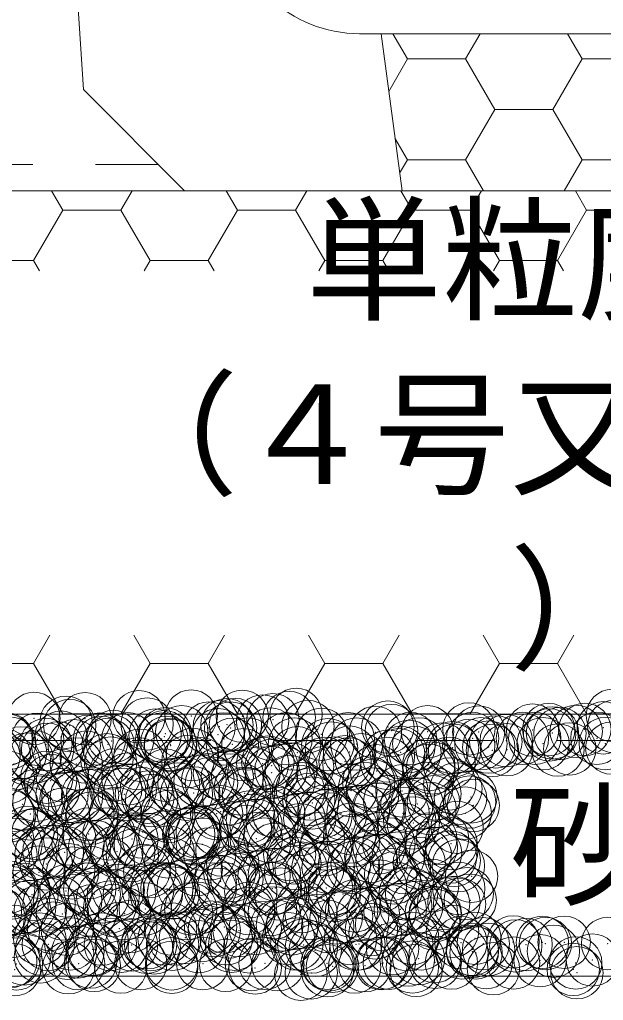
# Model space of a CAD drawing. Units: millimetres at full size; details may follow other scales. Extents: x 47228 to 87734, y -20408 to -2620.
# Drawn here: x 56690.6 to 56913.5, y -7365.7 to -6991 of the extents above; entities that cross this region are included whole.
import ezdxf
from ezdxf.enums import TextEntityAlignment as Align

# ---------------------------------------------------------------- set-up
doc = ezdxf.new("R2010")
doc.units = ezdxf.units.MM
doc.header["$LTSCALE"] = 40
doc.header["$PDMODE"] = 32
doc.header["$PDSIZE"] = 20
doc.linetypes.add('USER1', pattern=[1.35, 0.75, -0.6])
for name, color, linetype, lineweight in [('0_2', 7, 'Continuous', 5), ('本体', 2, 'Continuous', 13), ('ﾊｯﾁﾝｸﾞ', 7, 'Continuous', 5)]:
    doc.layers.add(name, color=color, linetype=linetype, lineweight=lineweight)
doc.styles.add('ＭＳ ゴシック', font='')
doc.styles.get('ＭＳ ゴシック').set_extended_font_data('MS Gothic')

msp = doc.modelspace()

# ---------------------------------------------------------------- linework, layer by layer
at = {"layer": '本体'}
for p, q in [((56700.61, -6793.4), (56714.98, -7017.77)), ((56820.39, -6996.4), (56986.83, -6996.4)), ((56828.61, -6996.4), (56836.61, -7056.4)), ((56753.61, -7056.4), (56714.98, -7017.77)), ((56753.61, -7056.4), (57053.61, -7056.4))]:
    msp.add_line(p, q, dxfattribs=at)
msp.add_arc((56820.39, -6946.4), 50, 183.8141, 270, dxfattribs=at)
at = {"layer": 'ﾊｯﾁﾝｸﾞ'}
for p, q in [((56838.68, -7006.06), (56833.1, -6996.4)), ((56860.91, -7006.06), (56866.48, -6996.4)), ((56905.36, -7006.06), (56899.78, -6996.4)), ((56831.54, -7018.42), (56838.68, -7006.06)), ((56838.68, -7006.06), (56860.91, -7006.06)), ((56872.02, -7025.31), (56860.91, -7006.06)), ((56894.24, -7025.31), (56905.36, -7006.06)), ((56905.36, -7006.06), (56927.58, -7006.06)), ((56860.91, -7044.55), (56872.02, -7025.31)), ((56872.02, -7025.31), (56894.24, -7025.31)), ((56905.36, -7044.55), (56894.24, -7025.31)), ((56838.68, -7044.55), (56833.93, -7036.33)), ((56835.71, -7049.69), (56838.68, -7044.55)), ((56838.68, -7044.55), (56860.91, -7044.55)), ((56867.75, -7056.4), (56860.91, -7044.55)), ((56898.52, -7056.4), (56905.36, -7044.55)), ((56905.36, -7044.55), (56927.58, -7044.55)), ((56707.09, -7063.8), (56702.81, -7056.4)), ((56729.31, -7063.8), (56733.59, -7056.4)), ((56773.76, -7063.8), (56769.49, -7056.4)), ((56795.99, -7063.8), (56800.26, -7056.4)), ((56840.44, -7063.8), (56836.16, -7056.4)), ((56862.66, -7063.8), (56866.94, -7056.4)), ((56907.11, -7063.8), (56902.84, -7056.4)), ((56695.97, -7083.05), (56707.09, -7063.8)), ((56707.09, -7063.8), (56729.31, -7063.8)), ((56740.42, -7083.05), (56729.31, -7063.8)), ((56762.65, -7083.05), (56773.76, -7063.8)), ((56773.76, -7063.8), (56795.99, -7063.8)), ((56807.1, -7083.05), (56795.99, -7063.8)), ((56829.32, -7083.05), (56840.44, -7063.8)), ((56840.44, -7063.8), (56862.66, -7063.8)), ((56873.77, -7083.05), (56862.66, -7063.8)), ((56896, -7083.05), (56907.11, -7063.8)), ((56907.11, -7063.8), (56929.34, -7063.8)), ((56673.75, -7083.05), (56695.97, -7083.05)), ((56698.24, -7086.97), (56695.97, -7083.05)), ((56738.16, -7086.97), (56740.42, -7083.05)), ((56740.43, -7083.05), (56762.65, -7083.05)), ((56764.92, -7086.97), (56762.65, -7083.05)), ((56804.83, -7086.97), (56807.1, -7083.05)), ((56807.1, -7083.05), (56829.32, -7083.05)), ((56831.59, -7086.97), (56829.32, -7083.05)), ((56871.51, -7086.97), (56873.77, -7083.05)), ((56873.78, -7083.05), (56896, -7083.05)), ((56898.27, -7086.97), (56896, -7083.05)), ((56695.97, -7237.03), (56702.21, -7226.23)), ((56740.42, -7237.03), (56734.19, -7226.23)), ((56762.65, -7237.03), (56768.88, -7226.23)), ((56807.1, -7237.03), (56800.87, -7226.23)), ((56829.32, -7237.03), (56835.56, -7226.23)), ((56873.77, -7237.03), (56867.54, -7226.23)), ((56896, -7237.03), (56902.23, -7226.23)), ((56673.75, -7237.03), (56695.97, -7237.03)), ((56707.09, -7256.28), (56695.97, -7237.03)), ((56729.31, -7256.28), (56740.42, -7237.03)), ((56740.43, -7237.03), (56762.65, -7237.03)), ((56773.76, -7256.28), (56762.65, -7237.03)), ((56795.99, -7256.28), (56807.1, -7237.03)), ((56807.1, -7237.03), (56829.32, -7237.03)), ((56840.44, -7256.28), (56829.32, -7237.03)), ((56862.66, -7256.28), (56873.77, -7237.03)), ((56873.78, -7237.03), (56896, -7237.03)), ((56907.11, -7256.28), (56896, -7237.03)), ((56707.02, -7256.4), (56707.09, -7256.28)), ((56707.09, -7256.28), (56729.31, -7256.28)), ((56729.38, -7256.4), (56729.31, -7256.28)), ((56773.69, -7256.4), (56773.76, -7256.28)), ((56773.76, -7256.28), (56795.99, -7256.28)), ((56796.06, -7256.4), (56795.99, -7256.28)), ((56840.37, -7256.4), (56840.44, -7256.28)), ((56840.44, -7256.28), (56862.66, -7256.28)), ((56862.73, -7256.4), (56862.66, -7256.28)), ((56907.04, -7256.4), (56907.11, -7256.28)), ((56907.11, -7256.28), (56929.34, -7256.28))]:
    msp.add_line(p, q, dxfattribs=at)
at = {"layer": 'ﾊｯﾁﾝｸﾞ', "linetype": 'USER1', "lineweight": 9}
msp.add_lwpolyline([(57063.61, -7046.4), (57303.61, -7046.4), (57303.61, -7266.4), (56503.61, -7266.4), (56503.61, -7046.4), (56743.61, -7046.4)], dxfattribs=at)
at = {"layer": 'ﾊｯﾁﾝｸﾞ', "lineweight": 20}
for points in [[(57293.61, -7256.4), (56513.61, -7256.4), (56513.61, -7056.4), (57293.61, -7056.4)], [(56513.61, -7256.4), (57293.61, -7256.4), (57293.61, -7356.4), (56513.61, -7356.4)]]:
    msp.add_lwpolyline(points, close=True, dxfattribs=at)
at = {"layer": 'ﾊｯﾁﾝｸﾞ'}
for p in [(56696.1, -7257.98), (56708.34, -7259.44), (56715.59, -7258.08), (56736.17, -7257.33), (56756.12, -7257.08), (56775.61, -7257.17), (56783.36, -7258.97), (56787.33, -7258.45), (56793.52, -7257.63), (56796.19, -7256.43), (56916.94, -7256.84), (56709.74, -7260.72), (56739.28, -7260.11), (56752.5, -7263.03), (56762.85, -7261.67), (56766.82, -7261.15), (56769.77, -7260.37), (56771.17, -7261.66), (56773.01, -7260.33), (56800.71, -7261.05), (56826.44, -7263.32), (56831.2, -7261.31), (56832.6, -7262.6), (56846.39, -7263.07), (56862.14, -7261.98), (56865.88, -7263.16), (56886.46, -7262.42), (56892.63, -7262.24), (56894.04, -7263.53), (56903.11, -7262.93), (56906.41, -7262.16), (56913.46, -7261.57), (56917.42, -7261.05), (56685.43, -7266.13), (56685.82, -7265.87), (56697.44, -7265.93), (56706.4, -7265.13), (56716.37, -7266.8), (56721.17, -7265.89), (56721.83, -7267.07), (56725.8, -7266.55), (56726.35, -7264.87), (56731.99, -7265.73), (56742.34, -7264.37), (56744.9, -7265.84), (56745.84, -7264.97), (56746.31, -7263.85), (56746.86, -7267.06), (56766.42, -7264.22), (56768.63, -7265.8), (56786.37, -7263.97), (56792.36, -7265.76), (56805.86, -7264.06), (56816.09, -7265.71), (56839.82, -7265.67), (56863.55, -7265.63), (56872.43, -7266.97), (56876.4, -7266.45), (56882.6, -7265.63), (56887.28, -7265.58), (56892.95, -7264.27), (56896.91, -7263.75), (56911.01, -7265.54), (56686.83, -7267.41), (56700.65, -7267.98), (56701.32, -7269.77), (56705.28, -7269.25), (56711.48, -7268.43), (56724.38, -7267.93), (56748.11, -7267.89), (56748.27, -7268.35), (56771.84, -7267.85), (56777.8, -7267.74), (56795.57, -7267.8), (56808.29, -7268), (56809.7, -7269.28), (56816.62, -7270.86), (56819.3, -7267.76), (56836.11, -7270.95), (56839.23, -7268.67), (56841.57, -7271.04), (56843.03, -7267.72), (56851.92, -7269.67), (56855.89, -7269.15), (56856.69, -7270.21), (56862.08, -7268.33), (56866.76, -7267.67), (56869.72, -7268.93), (56871.13, -7270.22), (56876.64, -7269.96), (56890.49, -7267.63), (56896.13, -7270.05), (56900.66, -7269.61), (56914.22, -7267.59), (56916.71, -7269.31), (56680.81, -7272.47), (56684.77, -7271.95), (56690.97, -7271.13), (56693.46, -7273.49), (56696.58, -7272.66), (56716.07, -7272.76), (56723.95, -7273.75), (56736.65, -7272.02), (56754.89, -7274.42), (56756.6, -7271.76), (56776.09, -7271.86), (56785.39, -7274.69), (56796.67, -7271.11), (56814.87, -7274.55), (56821.06, -7273.74), (56831.41, -7272.37), (56835.38, -7271.85), (56688.49, -7275.39), (56712.22, -7275.35), (56725.36, -7275.04), (56735.95, -7275.3), (56759.68, -7275.26), (56783.41, -7275.22), (56786.79, -7275.97), (56790.39, -7277.77), (56794.35, -7277.25), (56800.55, -7276.44), (56807.14, -7275.17), (56810.9, -7275.07), (56816.33, -7275.36), (56826.92, -7278), (56830.87, -7275.13), (56846.82, -7275.62), (56846.87, -7277.75), (56848.22, -7276.91), (56854.6, -7275.09), (56686.3, -7280.55), (56701.05, -7280.44), (56702.45, -7281.72), (56706.88, -7279.81), (56726.83, -7279.55), (56731.99, -7281.11), (56746.32, -7279.65), (56759.53, -7281.84), (56762.48, -7281.37), (56766.9, -7278.91), (56769.88, -7280.47), (56773.84, -7279.95), (56780.04, -7279.14), (56786.85, -7278.65), (56793.42, -7282.05), (56806.34, -7278.75), (56823.91, -7282.31), (56703.59, -7285.01), (56727.32, -7284.97), (56728.85, -7285.87), (56732.82, -7285.35), (56739.02, -7284.54), (56749.37, -7283.17), (56751.05, -7284.92), (56753.33, -7282.65), (56763.88, -7282.66), (56774.78, -7284.88), (56797.15, -7285.8), (56798.51, -7284.84), (56817.1, -7285.54), (56822.24, -7284.79), (56825.31, -7283.6), (56836.59, -7285.64), (56845.97, -7284.75), (56854.85, -7282.98), (56857.17, -7284.89), (56683.08, -7287.1), (56697.06, -7287.35), (56706.81, -7287.06), (56708.34, -7288.58), (56709.08, -7287.8), (56712.31, -7288.05), (56716.55, -7287.44), (56718.5, -7287.24), (56730.54, -7287.01), (56737.13, -7286.7), (56739.57, -7288.06), (56740.98, -7289.35), (56754.27, -7286.97), (56757.08, -7286.44), (56770.51, -7288.73), (56776.57, -7286.54), (56778, -7286.93), (56801, -7289), (56801.73, -7286.88), (56825.46, -7286.84), (56831.94, -7289.67), (56849.19, -7286.8), (56858.95, -7288.48), (56862.91, -7287.95), (56687.83, -7291.28), (56691.8, -7290.75), (56697.99, -7289.94), (56787.33, -7293.33), (56802.41, -7290.28), (56806.82, -7293.43), (56821.89, -7293.36), (56827.4, -7292.69), (56828.09, -7292.54), (56838.44, -7291.18), (56842.4, -7290.66), (56847.35, -7292.43), (56848.6, -7289.84), (56862.44, -7289.93), (56863.84, -7291.22), (56686.17, -7294.49), (56686.78, -7295.23), (56694.65, -7294.47), (56707.36, -7294.49), (56716.67, -7294.75), (56718.07, -7296.04), (56718.37, -7294.43), (56727.31, -7294.24), (56742.1, -7294.38), (56746.8, -7294.33), (56747.61, -7295.42), (56765.83, -7294.34), (56767.38, -7293.59), (56778.1, -7295.68), (56779.5, -7296.97), (56789.56, -7294.3), (56797.41, -7296.58), (56801.38, -7296.06), (56807.58, -7295.24), (56809.04, -7296.36), (56813.29, -7294.25), (56817.93, -7293.88), (56837.02, -7294.21), (56839.53, -7296.62), (56860.75, -7294.17), (56766.55, -7300.64), (56776.9, -7299.28), (56780.87, -7298.76), (56787.06, -7297.94), (56797.63, -7300.48), (56817.58, -7300.22), (56837.07, -7300.32), (56840.93, -7297.91), (56857.65, -7299.58), (56686.02, -7304.13), (56693.76, -7301.44), (56695.16, -7302.72), (56697.54, -7302.03), (56709.75, -7304.09), (56717.03, -7302.12), (56724.7, -7302.11), (56733.48, -7304.05), (56735.88, -7304.68), (56737.61, -7301.38), (56739.85, -7304.16), (56746.04, -7303.34), (56755.19, -7302.37), (56756.39, -7301.98), (56756.59, -7303.66), (56757.21, -7304), (56757.56, -7301.13), (56760.36, -7301.46), (56777.05, -7301.22), (56780.94, -7303.96), (56786.13, -7303.05), (56804.67, -7303.92), (56816.62, -7303.31), (56818.03, -7304.59), (56828.4, -7303.88), (56847.56, -7303.98), (56852.13, -7303.83), (56689.23, -7306.18), (56712.96, -7306.14), (56715.37, -7307.38), (56719.34, -7306.86), (56725.53, -7306.04), (56736.69, -7306.1), (56760.42, -7306.05), (56767.86, -7308.27), (56784.15, -7306.01), (56787.81, -7308.02), (56807.3, -7308.11), (56807.88, -7305.97), (56827.88, -7307.37), (56831.61, -7305.92), (56847.83, -7307.11), (56855.34, -7305.88), (56684.51, -7311.44), (56687.26, -7309.92), (56694.86, -7310.08), (56698.82, -7309.56), (56701.79, -7308.8), (56705.02, -7308.74), (56707.84, -7309.17), (56727.79, -7308.92), (56732.28, -7309.06), (56733.69, -7310.35), (56747.28, -7309.01), (56763.22, -7309.73), (56793.72, -7310), (56795.12, -7311.28), (56824.66, -7310.67), (56828.92, -7312.16), (56835.11, -7311.34), (56845.46, -7309.98), (56849.43, -7309.46), (56855.15, -7310.93), (56855.62, -7308.64), (56856.55, -7312.22), (56700.8, -7313.55), (56709.38, -7315.75), (56724.53, -7313.51), (56738.09, -7316.06), (56748.26, -7313.46), (56758.04, -7315.81), (56771.99, -7313.42), (56777.53, -7315.9), (56795.72, -7313.38), (56798.11, -7315.16), (56804.44, -7315.38), (56808.41, -7314.86), (56814.6, -7314.04), (56818.06, -7314.91), (56819.45, -7313.34), (56824.95, -7312.68), (56837.55, -7315), (56843.18, -7313.29), (56858.13, -7314.26), (56698.02, -7316.71), (56710.78, -7317.03), (56717.51, -7316.81), (56740.32, -7316.42), (56770.81, -7316.68), (56772.21, -7317.97), (56773.58, -7319.45), (56783.93, -7318.08), (56787.89, -7317.56), (56794.09, -7316.74), (56801.75, -7317.36), (56832.24, -7317.62), (56833.64, -7318.91), (56863.18, -7318.29), (56686.47, -7322.44), (56692.17, -7323.22), (56715.9, -7323.17), (56717.41, -7323.11), (56739.63, -7323.13), (56742.91, -7323.48), (56746.87, -7322.96), (56747.9, -7323.37), (56753.07, -7322.15), (56763.36, -7323.09), (56763.42, -7320.78), (56767.38, -7320.26), (56768.34, -7322.95), (56787.09, -7323.04), (56788.29, -7322.7), (56807.78, -7322.79), (56810.82, -7323), (56828.36, -7322.05), (56834.55, -7322.96), (56848.31, -7321.8), (56858.28, -7322.91), (56687.74, -7324.6), (56687.87, -7323.72), (56695.39, -7325.26), (56708.32, -7323.86), (56719.12, -7325.22), (56722.39, -7326.18), (56726.36, -7325.66), (56728.27, -7323.6), (56732.56, -7324.85), (56742.84, -7325.18), (56747.76, -7323.7), (56749.31, -7324.66), (56766.57, -7325.13), (56778.84, -7324.05), (56790.3, -7325.09), (56809.33, -7324.31), (56810.74, -7325.59), (56814.03, -7325.05), (56837.76, -7325), (56840.27, -7324.98), (56861.49, -7324.96), (56691.53, -7330.25), (56694.5, -7329.8), (56701.88, -7328.88), (56705.85, -7328.36), (56712.04, -7327.55), (56725, -7330.06), (56738.57, -7330.75), (56755.94, -7330.73), (56758.52, -7330.49), (56778.01, -7330.59), (56786.43, -7331), (56798.59, -7329.84), (56818.54, -7329.59), (56835.94, -7330.96), (56838.03, -7329.68), (56842.14, -7330.15), (56852.49, -7328.79), (56856.45, -7328.26), (56858.61, -7328.94), (56862.65, -7327.45), (56681.37, -7331.58), (56683.22, -7332.68), (56685.34, -7331.06), (56698.5, -7331.39), (56706.95, -7332.63), (56717.99, -7331.49), (56726.4, -7331.35), (56730.68, -7332.59), (56754.41, -7332.55), (56778.14, -7332.5), (56787.83, -7332.28), (56801.87, -7332.46), (56811.47, -7334.19), (56815.43, -7333.66), (56817.37, -7331.67), (56821.63, -7332.85), (56825.6, -7332.42), (56831.98, -7331.49), (56847.86, -7331.93), (56849.26, -7333.22), (56849.33, -7332.37), (56702.09, -7336.75), (56703.49, -7338.03), (56708.8, -7338.54), (56728.75, -7338.28), (56733.03, -7337.42), (56748.24, -7338.38), (56763.52, -7337.68), (56768.82, -7337.64), (56780.6, -7338.25), (56788.77, -7337.38), (56790.95, -7336.89), (56794.46, -7338.36), (56794.92, -7336.36), (56801.12, -7335.55), (56808.26, -7337.48), (56828.84, -7336.73), (56848.79, -7336.48), (56688.22, -7339.28), (56722.06, -7342.25), (56745.79, -7342.21), (56753.9, -7341.77), (56760.09, -7340.95), (56764.92, -7338.97), (56769.52, -7342.17), (56770.44, -7339.59), (56774.41, -7339.07), (56793.25, -7342.12), (56816.98, -7342.08), (56824.95, -7338.62), (56826.36, -7339.91), (56840.7, -7342.04), (56855.89, -7339.29), (56864.43, -7341.99), (56698.33, -7342.3), (56701.54, -7344.34), (56710.12, -7344.11), (56725.27, -7344.3), (56729.42, -7344.99), (56733.39, -7344.47), (56739.05, -7345.43), (56739.58, -7343.65), (56740.61, -7344.37), (56742.02, -7345.66), (56749, -7344.26), (56749.93, -7342.29), (56759, -7345.17), (56771.55, -7345.04), (56772.73, -7344.21), (56778.49, -7345.27), (56796.46, -7344.17), (56799.07, -7344.53), (56802.04, -7345.31), (56819.02, -7344.27), (56820.19, -7344.13), (56832.99, -7345.98), (56838.51, -7344.37), (56843.92, -7344.09), (56859.09, -7343.62), (56867.65, -7344.04), (56879.04, -7343.37), (56880.03, -7344.89), (56883.99, -7344.37), (56890.19, -7343.55), (56891.38, -7344), (56898.53, -7343.46), (56915.11, -7343.96), (56698.56, -7349.05), (56698.98, -7346.08), (56708.91, -7347.69), (56712.88, -7347.17), (56718.47, -7346.17), (56719.07, -7346.35), (56803.45, -7346.59), (56842.97, -7349.77), (56849.16, -7348.95), (56859.51, -7347.59), (56863.48, -7346.24), (56863.48, -7347.07), (56864.88, -7347.53), (56869.67, -7346.25), (56894.42, -7346.92), (56687.22, -7350.8), (56688.4, -7350.39), (56689.38, -7351.76), (56692.36, -7349.87), (56709.28, -7353.22), (56713.11, -7351.71), (56717.71, -7351.06), (56719.11, -7352.35), (56729.23, -7352.97), (56736.84, -7351.67), (56748.65, -7351.73), (56748.72, -7353.06), (56760.57, -7351.63), (56769.3, -7352.32), (56779.14, -7351.99), (56780.54, -7353.28), (56784.3, -7351.58), (56789.25, -7352.06), (56808.03, -7351.54), (56808.74, -7352.16), (56810.08, -7352.67), (56818.49, -7352.99), (56822.46, -7352.47), (56828.65, -7351.65), (56829.32, -7351.42), (56831.76, -7351.5), (56839, -7350.29), (56840.57, -7352.93), (56849.27, -7351.16), (56855.49, -7351.45), (56868.76, -7351.26), (56879.22, -7351.41), (56889.34, -7350.51), (56902.95, -7351.37), (56909.29, -7350.26), (56688.7, -7353.96), (56797.98, -7355.69), (56801.95, -7355.17), (56808.14, -7354.35), (56841.97, -7354.22), (56871.51, -7353.6), (56902, -7353.87), (56903.41, -7355.15)]:
    msp.add_point(p, dxfattribs=at)

# ---------------------------------------------------------------- texts
at = {"layer": '0_2', "style": 'ＭＳ ゴシック'}
msp.add_text('砂', height=37.98, dxfattribs=at).set_placement((56903.61, -7306.4), align=Align.MIDDLE_CENTER)
at = {"layer": 'ﾊｯﾁﾝｸﾞ', "style": 'ＭＳ ゴシック'}
for s, p in [('\u3000単粒度砕石', (56748.21, -7063.83)), ('（４号又は５号', (56722.31, -7130.5)), ('）', (56877.71, -7197.17))]:
    msp.add_text(s, height=37.98, dxfattribs=at).set_placement(p, align=Align.TOP_LEFT)

doc.saveas('drawing.dxf')
